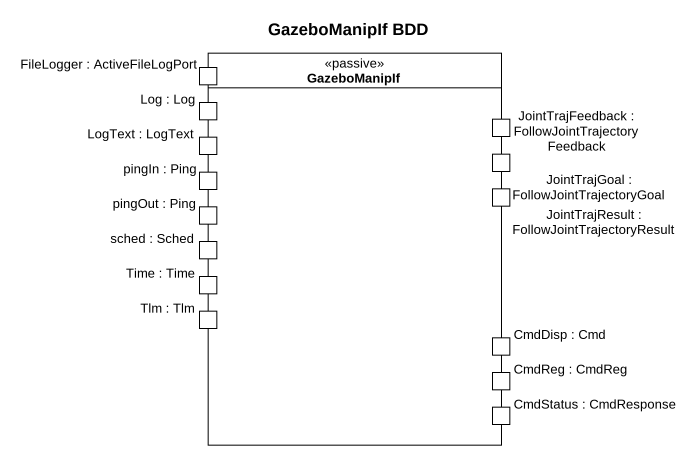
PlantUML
@startuml
title GazeboManipIf BDD
rectangle GazeboManipIf <<passive>> {
  port "FileLogger : ActiveFileLogPort" as FileLogger_ActiveFileLogPort
  port "Log : Log" as Log_Log
  port "LogText : LogText" as LogText_LogText
  port "JointTrajFeedback : FollowJointTrajectoryFeedback" as JointTrajFeedback
  port "JointTrajGoal : FollowJointTrajectoryGoal" as JointTrajGoal
  port "pingIn : Ping" as pingIn_Ping
  port "pingOut : Ping" as pingOut_Ping
  port "JointTrajResult : FollowJointTrajectoryResult" as JointTrajResult
  port "sched : Sched" as sched_Sched
  port "Time : Time" as Time_Time
  port "Tlm : Tlm" as Tlm_Tlm
  port "CmdDisp : Cmd" as CmdDisp_Cmd
  port "CmdReg : CmdReg" as CmdReg_CmdReg
  port "CmdStatus : CmdResponse" as CmdStatus_CmdResponse
}
@enduml
